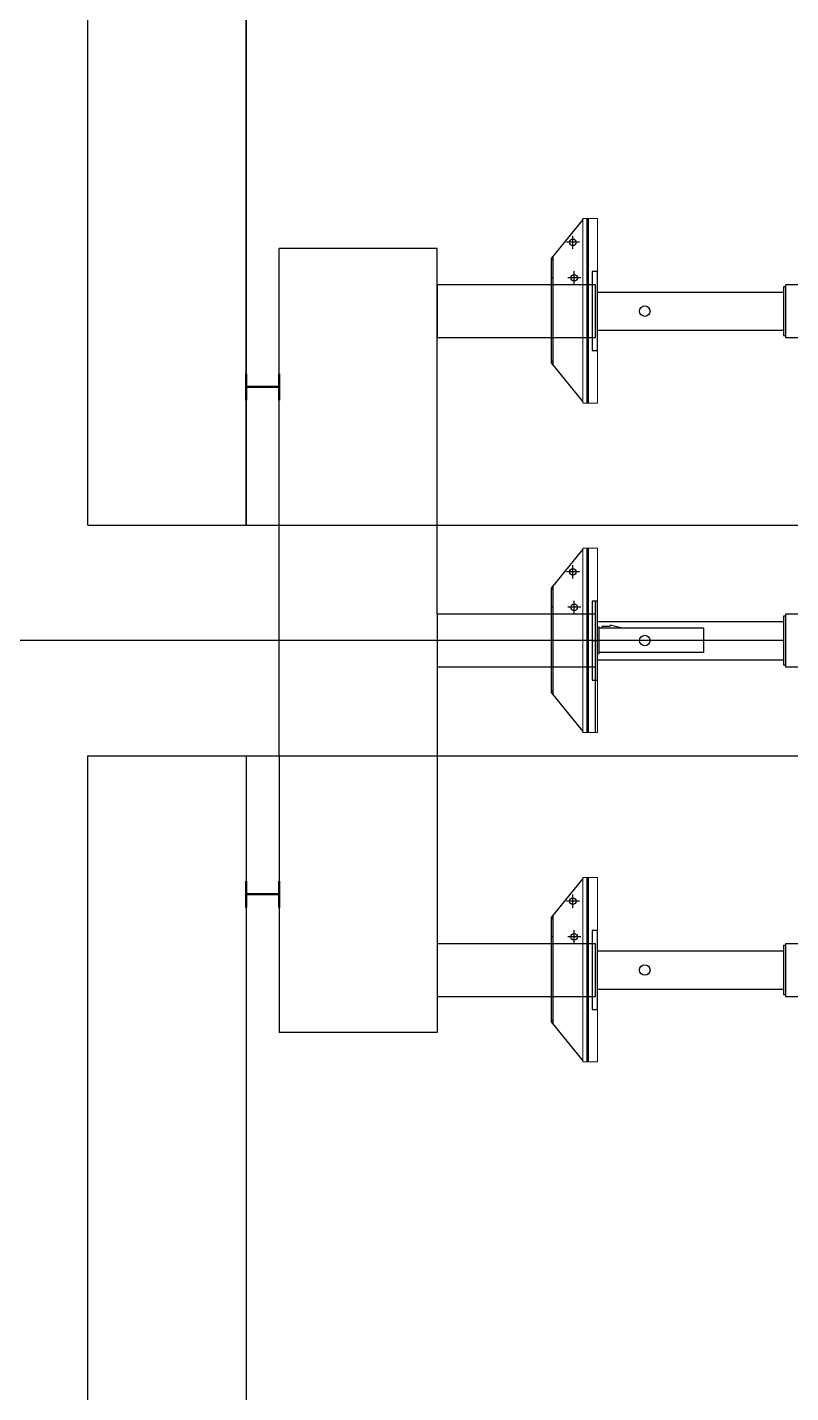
# Model space of a CAD drawing. Header units: millimetres. Extents: x 1924 to 471109, y -30014 to 109986.
# Drawn here: x 464561 to 465719, y 46766 to 48839 of the extents above; entities that cross this region are included whole.
import ezdxf

# ---------------------------------------------------------------- set-up
doc = ezdxf.new("R2010")
doc.units = ezdxf.units.MM
doc.header["$LTSCALE"] = 100
for name, pattern in [('102', [50.8, 31.75, -6.35, 6.35, -6.35]), ('104', [4, 2, -2]), ('ACAD_ISO10W100', [18, 12, -3, 0, -3])]:
    doc.linetypes.add(name, pattern=pattern)
doc.layers.add('D NOSNIKY', color=7, linetype='Continuous', true_color=0x994d4d)
doc.layers.add('IIIIIIII', color=7, linetype='Continuous', lineweight=50, true_color=0x1f0f0f)
for name, color, linetype, plot in [('osy objektu', 130, 'ACAD_ISO10W100', False), ('PERI_HELPLINE', 140, 'Continuous', False), ('PERI_HIDDEN', 30, '104', False)]:
    doc.layers.add(name, color=color, linetype=linetype, plot=plot)
doc.layers.add('PERI_AXIS', color=1, linetype='102')
doc.layers.add('rez sloupy', color=90, linetype='Continuous')
doc.layers.add('texty', color=255, linetype='Continuous', lineweight=15)

msp = doc.modelspace()

# ---------------------------------------------------------------- linework, layer by layer
at = {"color": 0, "linetype": 'ByBlock'}
for p, q in [((465410.318, 48268.245), (465410.318, 48548.245)), ((465412.616, 48268.245), (465412.616, 48548.245)), ((465358.947, 48325.393), (465358.947, 48491.098)), ((465358.947, 48485.369), (465355.947, 48485.369)), ((465358.947, 48458.245), (465355.947, 48458.245)), ((465425.947, 48436.745), (465708.447, 48436.745)), ((465425.947, 48378.745), (465708.447, 48378.745)), ((465358.947, 48331.122), (465355.947, 48331.122)), ((465410.318, 47768.245), (465410.318, 48048.245)), ((465412.616, 47768.245), (465412.616, 48048.245)), ((465358.947, 47985.369), (465355.947, 47985.369)), ((465358.947, 47825.393), (465358.947, 47991.098)), ((465358.947, 47958.245), (465355.947, 47958.245)), ((465425.947, 47936.745), (465708.447, 47936.745)), ((465425.947, 47878.745), (465708.447, 47878.745)), ((465358.947, 47831.122), (465355.947, 47831.122)), ((465410.318, 47268.245), (465410.318, 47548.245)), ((465412.616, 47268.245), (465412.616, 47548.245)), ((465358.947, 47485.369), (465355.947, 47485.369)), ((465358.947, 47325.393), (465358.947, 47491.098)), ((465358.947, 47458.245), (465355.947, 47458.245)), ((465425.947, 47436.745), (465708.447, 47436.745)), ((465425.947, 47378.745), (465708.447, 47378.745)), ((465358.947, 47331.122), (465355.947, 47331.122))]:
    msp.add_line(p, q, dxfattribs=at)
for points in [[(465403.947, 48546.577), (465355.947, 48487.399), (465355.947, 48329.092), (465403.947, 48269.913)], [(465711.447, 48444.745), (465708.447, 48444.745), (465708.447, 48370.745), (465711.447, 48370.745)], [(465403.947, 48046.577), (465355.947, 47987.399), (465355.947, 47829.092), (465403.947, 47769.913)], [(465711.447, 47944.745), (465708.447, 47944.745), (465708.447, 47870.745), (465711.447, 47870.745)], [(465403.947, 47546.577), (465355.947, 47487.399), (465355.947, 47329.092), (465403.947, 47269.913)], [(465711.447, 47444.745), (465708.447, 47444.745), (465708.447, 47370.745), (465711.447, 47370.745)]]:
    msp.add_lwpolyline(points, dxfattribs=at)
for points in [[(465417.947, 48467.745), (465417.947, 48347.745), (465425.947, 48347.745), (465425.947, 48467.745)], [(465738.447, 48447.745), (465711.447, 48447.745), (465711.447, 48367.745), (465738.447, 48367.745)], [(465417.947, 47967.745), (465417.947, 47847.745), (465425.947, 47847.745), (465425.947, 47967.745)], [(465738.447, 47947.745), (465711.447, 47947.745), (465711.447, 47867.745), (465738.447, 47867.745)], [(465417.947, 47467.745), (465417.947, 47347.745), (465425.947, 47347.745), (465425.947, 47467.745)], [(465738.447, 47447.745), (465711.447, 47447.745), (465711.447, 47367.745), (465738.447, 47367.745)]]:
    msp.add_lwpolyline(points, close=True, dxfattribs=at)
for centre, radius in [((465388.911, 48512.165), 5), ((465390.947, 48458.245), 5), ((465497.947, 48407.745), 8), ((465388.911, 48012.165), 5), ((465390.947, 47958.245), 5), ((465497.947, 47907.745), 8), ((465388.911, 47512.165), 5), ((465390.947, 47458.245), 5), ((465497.947, 47407.745), 8)]:
    msp.add_circle(centre, radius, dxfattribs=at)
at = {"layer": 'D NOSNIKY'}
for p, q in [((464892.947, 48082.745), (464892.947, 53682.745)), ((464892.947, 49867.745), (464892.947, 48082.745)), ((465182.947, 48502.745), (464942.947, 48502.745)), ((464942.947, 48082.745), (464942.947, 48502.745)), ((465182.947, 47947.745), (465182.947, 48502.745)), ((465182.947, 47867.745), (465182.947, 47312.745)), ((464892.947, 47732.745), (464892.947, 42082.745)), ((464942.947, 47732.745), (464942.947, 47312.745)), ((465182.947, 47312.745), (464942.947, 47312.745))]:
    msp.add_line(p, q, dxfattribs=at)
for points in [[(465182.947, 48367.745), (465422.947, 48367.745), (465422.947, 48447.745), (465182.947, 48447.745)], [(465182.947, 47867.745), (465422.947, 47867.745), (465422.947, 47947.745), (465182.947, 47947.745)], [(465182.947, 47367.745), (465422.947, 47367.745), (465422.947, 47447.745), (465182.947, 47447.745)]]:
    msp.add_lwpolyline(points, close=True, dxfattribs=at)
at = {"layer": 'IIIIIIII'}
for p, q in [((464892.947, 48272.745), (464892.947, 48312.745)), ((464942.947, 48272.745), (464942.947, 48312.745)), ((464942.947, 48292.745), (464892.947, 48292.745)), ((464892.947, 47502.745), (464892.947, 47542.745)), ((464942.947, 47502.745), (464942.947, 47542.745)), ((464942.947, 47522.745), (464892.947, 47522.745))]:
    msp.add_line(p, q, dxfattribs=at)
at = {"layer": 'osy objektu'}
msp.add_line((471109.318, 47907.745), (462185.487, 47907.745), dxfattribs=at)
at = {"layer": 'PERI_AXIS'}
for p, q in [((465398.911, 48512.165), (465378.911, 48512.165)), ((465388.911, 48502.165), (465388.911, 48522.165)), ((465400.947, 48458.245), (465380.947, 48458.245)), ((465390.947, 48448.245), (465390.947, 48468.245)), ((465388.911, 48002.165), (465388.911, 48022.165)), ((465398.911, 48012.165), (465378.911, 48012.165)), ((465400.947, 47958.245), (465380.947, 47958.245)), ((465390.947, 47948.245), (465390.947, 47968.245)), ((465388.911, 47502.165), (465388.911, 47522.165)), ((465398.911, 47512.165), (465378.911, 47512.165)), ((465400.947, 47458.245), (465380.947, 47458.245)), ((465390.947, 47448.245), (465390.947, 47468.245))]:
    msp.add_line(p, q, dxfattribs=at)
at = {"layer": 'PERI_HELPLINE'}
for p, q in [((464652.947, 48082.745), (464652.947, 53732.745)), ((464652.947, 48082.745), (464942.947, 48082.745)), ((464942.947, 47732.745), (464942.947, 48082.745)), ((465417.947, 47907.745), (465425.947, 47907.745)), ((464652.947, 42082.745), (464652.947, 47732.745)), ((464652.947, 47732.745), (464942.947, 47732.745))]:
    msp.add_line(p, q, dxfattribs=at)
msp.add_point((465425.947, 47908.245), dxfattribs=at)
at = {"layer": 'PERI_HIDDEN'}
msp.add_line((465422.947, 47768.245), (465422.947, 48048.245), dxfattribs=at)
for points in [[(465461.348, 47926.984), (465445.328, 47931.203), (465445.034, 47929.016), (465433.513, 47929.032), (465432.434, 47926.984)], [(465425.947, 47888.245), (465428.947, 47888.245), (465428.947, 47928.245), (465425.947, 47928.245)], [(465428.947, 47926.984), (465586.947, 47926.984), (465586.947, 47889.507), (465428.947, 47889.507)]]:
    msp.add_lwpolyline(points, dxfattribs=at)
at = {"layer": 'rez sloupy'}
for p, q in [((464942.947, 48082.745), (467652.947, 48082.745)), ((464942.947, 47732.745), (467652.947, 47732.745))]:
    msp.add_line(p, q, dxfattribs=at)
at = {"layer": 'texty'}
for points in [[(465425.947, 48268.245), (465425.947, 48548.245), (465403.947, 48548.245), (465403.947, 48268.245)], [(465425.947, 47768.245), (465425.947, 48048.245), (465403.947, 48048.245), (465403.947, 47768.245)], [(465425.947, 47268.245), (465425.947, 47548.245), (465403.947, 47548.245), (465403.947, 47268.245)]]:
    msp.add_lwpolyline(points, close=True, dxfattribs=at)

doc.saveas('drawing.dxf')
